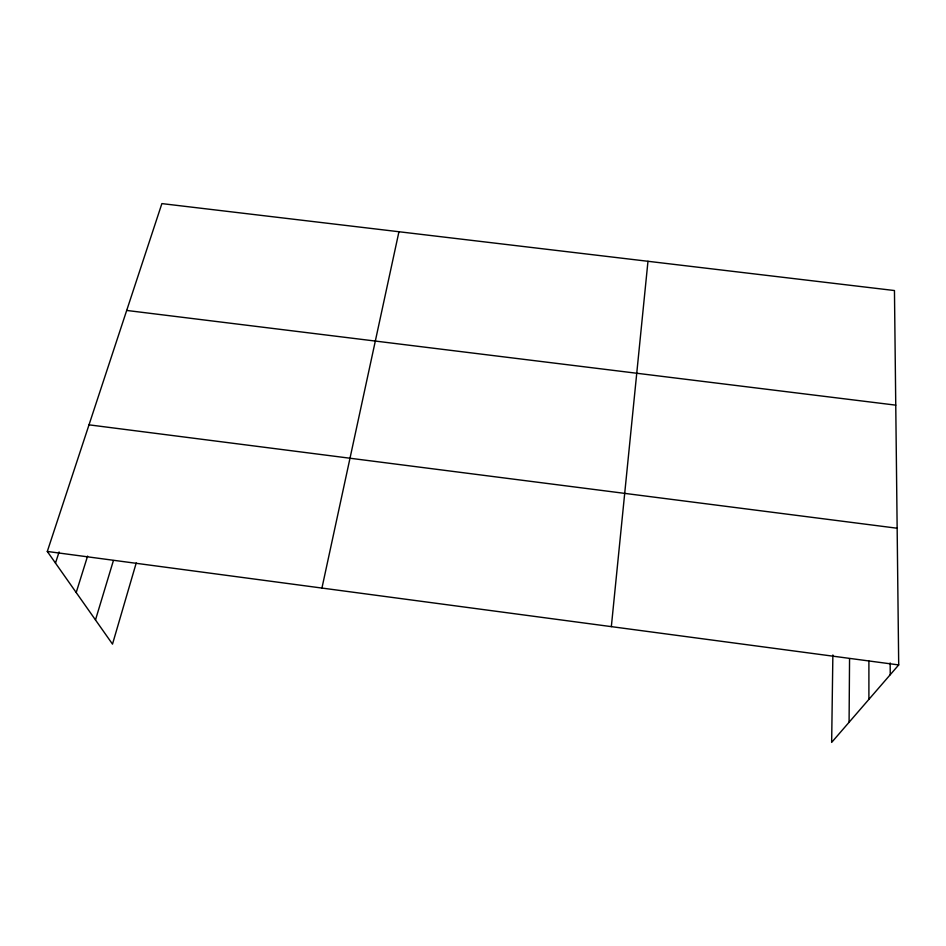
<?xml version="1.0" encoding="UTF-8"?>
<svg xmlns="http://www.w3.org/2000/svg" width="946" height="946" viewBox="0 0 946 946"><rect width="100%" height="100%" fill="white"/><g stroke="black" fill="none" stroke-linecap="round" stroke-linejoin="round"><path stroke-width="1.42" d="M868.901 699.366L868.901 661.077M849.082 722.259L849.555 658.7M832.87 654.963L831.652 742.397L898.7 664.932L894.455 290.54L161.884 203.603L47.3 551.459L112.503 644.12L136.236 562.941M611.341 626.63L647.975 261.285M321.936 588.057L398.952 231.735M95.487 619.937L113.402 560.576M76.2 592.527L87.588 556.094M55.483 563.095L59.101 551.956M126.693 310.442L895.756 405.148M89.007 424.837L897.151 528.235M47.3 551.459L898.7 664.932M890.151 662.945L890.245 674.699"/></g></svg>
